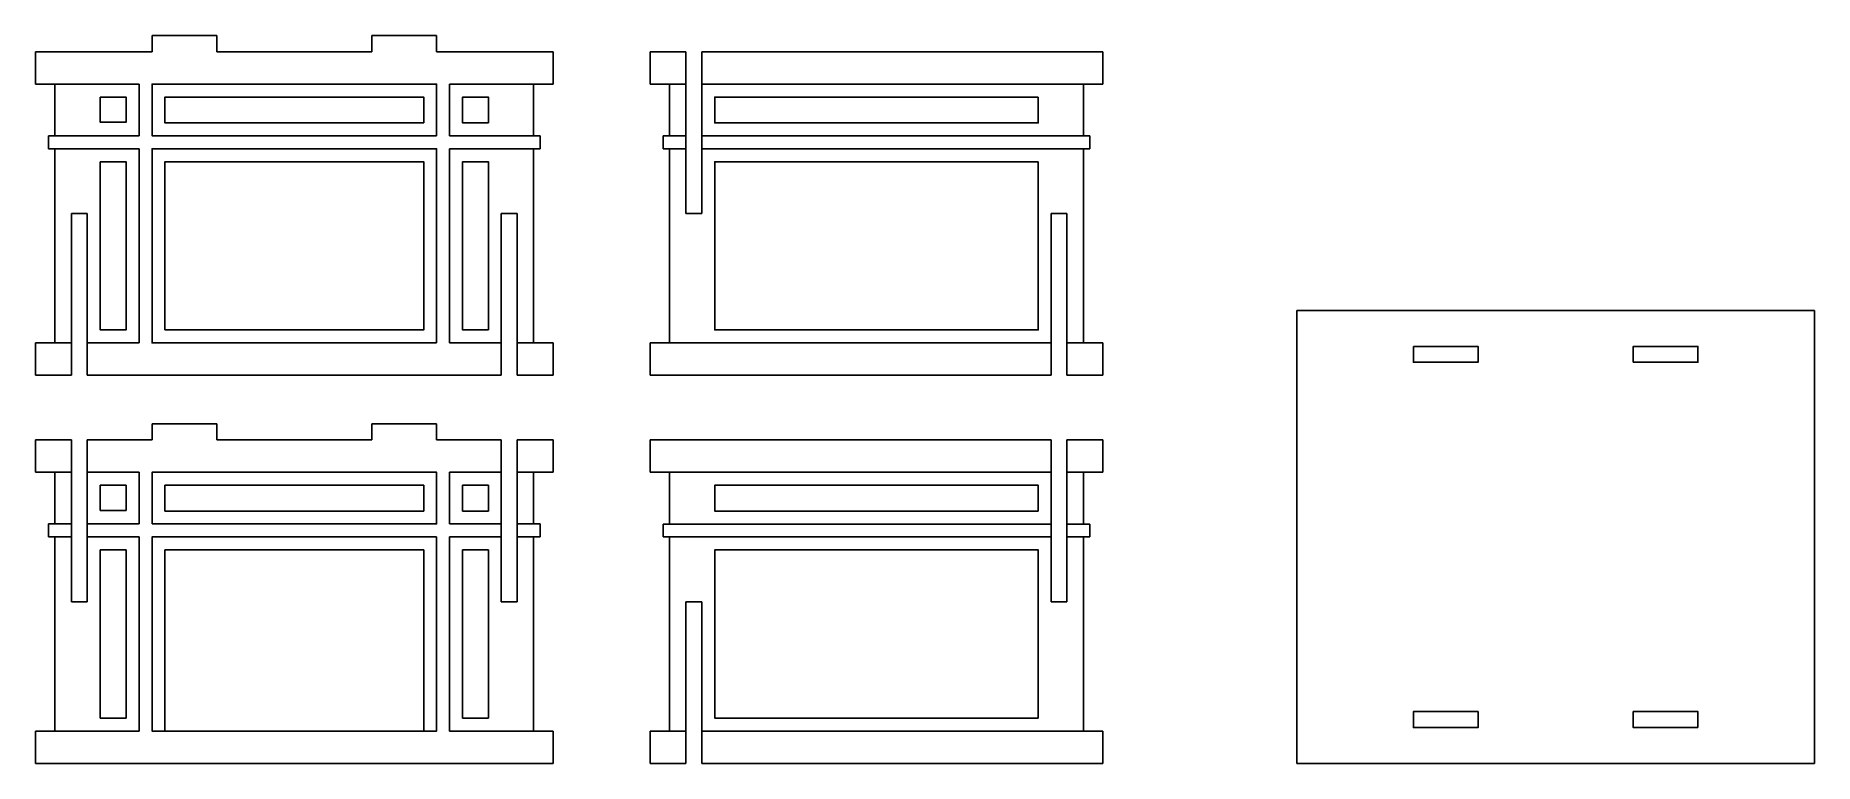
# Model space of a CAD drawing. Header units: millimetres. Extents: x -5 to 270, y 0 to 113.
import ezdxf

# ---------------------------------------------------------------- set-up
doc = ezdxf.new("R2010")
doc.units = ezdxf.units.MM
doc.layers.get('0').update_dxf_attribs({"linetype": 'CONTINUOUS'})

msp = doc.modelspace()

# ---------------------------------------------------------------- linework, layer by layer
for p, q in [((-5, 105), (-5, 110)), ((-5, 110), (13, 110)), ((13, 112.5), (23, 112.5)), ((13, 110), (13, 112.5)), ((23, 112.5), (23, 110)), ((57, 112.5), (47, 112.5)), ((47, 112.5), (47, 110)), ((57, 110), (57, 112.5)), ((57, 110), (75, 110)), ((75, 110), (75, 105)), ((13, 110), (0, 110)), ((47, 110), (23, 110)), ((23, 110), (47, 110)), ((70, 110), (57, 110)), ((90, 105), (90, 110)), ((90, 110), (95.55, 110)), ((95, 110), (95.55, 110)), ((95.55, 85), (95.55, 110)), ((98, 110), (135, 110)), ((98, 110), (160, 110)), ((98, 110), (98, 85)), ((160, 110), (160, 105)), ((11, 105), (-5, 105)), ((-2, 105), (-2, 97.01)), ((11, 97.01), (11, 105)), ((59, 97.01), (59, 105)), ((75, 105), (59, 105)), ((72, 97.01), (72, 105)), ((95.55, 105), (90, 105)), ((93, 97), (93, 105)), ((160, 105), (98, 105)), ((157, 105), (157, 97)), ((-3, 97.01), (-3, 95)), ((11, 97.01), (-3, 97.01)), ((73, 97.01), (59, 97.01)), ((73, 95), (73, 97.01)), ((92, 97), (95.55, 97)), ((92, 95), (92, 97)), ((98, 97), (158, 97)), ((158, 97), (158, 95)), ((-3, 95), (11, 95)), ((-2, 95), (-2, 65)), ((11, 65), (11, 95)), ((59, 95), (73, 95)), ((59, 65), (59, 95)), ((72, 65), (72, 95)), ((95.55, 95), (92, 95)), ((93, 65), (93, 95)), ((158, 95), (98, 95)), ((157, 95), (157, 65)), ((0.55, 60), (0.55, 85)), ((0.55, 85), (3, 85)), ((3, 85), (3, 60)), ((69.45, 85), (67, 85)), ((67, 85), (67, 60)), ((69.45, 60), (69.45, 85)), ((98, 85), (95.55, 85)), ((152, 60), (152, 85)), ((152, 85), (154.45, 85)), ((154.45, 85), (154.45, 60)), ((-2, 65), (-5, 65)), ((-5, 65), (-5, 60)), ((-2, 65), (0.55, 65)), ((11, 65), (3, 65)), ((15, 65), (55, 65)), ((67, 65), (59, 65)), ((72, 65), (69.45, 65)), ((75, 65), (72, 65)), ((75, 60), (75, 65)), ((90, 60), (90, 65)), ((90, 65), (152, 65)), ((154.45, 65), (160, 65)), ((160, 65), (160, 60)), ((-5, 60), (0.55, 60)), ((0, 60), (0.55, 60)), ((3, 60), (67, 60)), ((3, 60), (67, 60)), ((69.45, 60), (75, 60)), ((69.45, 60), (70, 60)), ((152, 60), (90, 60)), ((152, 60), (95, 60)), ((135, 60), (152, 60)), ((160, 60), (154.45, 60)), ((13, 52.5), (13, 50)), ((23, 52.5), (13, 52.5)), ((23, 50), (23, 52.5)), ((47, 52.5), (57, 52.5)), ((47, 50), (47, 52.5)), ((57, 52.5), (57, 50)), ((-5, 50), (0.55, 50)), ((-5, 45), (-5, 50)), ((0.55, 50), (0, 50)), ((0.55, 50), (0.55, 25)), ((3, 50), (13, 50)), ((3, 25), (3, 50)), ((13, 50), (3, 50)), ((23, 50), (25, 50)), ((25, 50), (44.45, 50)), ((44.45, 50), (25, 50)), ((44.45, 50), (47, 50)), ((57, 50), (67, 50)), ((67, 50), (57, 50)), ((67, 50), (67, 25)), ((69.45, 50), (75, 50)), ((70, 50), (69.45, 50)), ((69.45, 25), (69.45, 50)), ((75, 50), (75, 45)), ((90, 50), (152, 50)), ((90, 45), (90, 50)), ((95, 50), (152, 50)), ((152, 50), (135, 50)), ((152, 50), (152, 25)), ((154.45, 50), (160, 50)), ((154.45, 25), (154.45, 50)), ((160, 50), (160, 45)), ((-2, 45), (-5, 45)), ((-2, 45), (-2, 37.01)), ((-2, 45), (0.55, 45)), ((11, 45), (3, 45)), ((11, 37.01), (11, 45)), ((59, 37.01), (59, 45)), ((67, 45), (59, 45)), ((72, 45), (69.45, 45)), ((72, 37.01), (72, 45)), ((75, 45), (72, 45)), ((152, 45), (90, 45)), ((93, 37), (93, 45)), ((160, 45), (154.45, 45)), ((157, 45), (157, 37)), ((-2, 37.01), (-3, 37.01)), ((-3, 37.01), (-3, 35)), ((-2, 37.01), (0.55, 37.01)), ((11, 37.01), (3, 37.01)), ((67, 37.01), (59, 37.01)), ((72, 37.01), (69.45, 37.01)), ((73, 37.01), (72, 37.01)), ((73, 35), (73, 37.01)), ((92, 35), (92, 37)), ((92, 37), (152, 37)), ((154.45, 37), (158, 37)), ((158, 37), (158, 35)), ((-3, 35), (-2, 35)), ((-2, 35), (-2, 5)), ((-2, 35), (0.55, 35)), ((3, 35), (11, 35)), ((11, 5), (11, 35)), ((59, 5), (59, 35)), ((59, 35), (67, 35)), ((72, 35), (69.45, 35)), ((72, 35), (73, 35)), ((72, 5), (72, 35)), ((152, 35), (92, 35)), ((93, 5), (93, 35)), ((158, 35), (154.45, 35)), ((157, 35), (157, 5)), ((0.55, 25), (3, 25)), ((67, 25), (69.45, 25)), ((98, 25), (95.55, 25)), ((95.55, 25), (95.55, 0)), ((98, 0), (98, 25)), ((152, 25), (154.45, 25)), ((11, 5), (-5, 5)), ((-5, 5), (-5, 0)), ((75, 5), (59, 5)), ((75, 0), (75, 5)), ((90, 0), (90, 5)), ((90, 5), (95.55, 5)), ((98, 5), (160, 5)), ((160, 5), (160, 0)), ((-5, 0), (75, 0)), ((0, 0), (70, 0)), ((95.55, 0), (90, 0)), ((95.55, 0), (95, 0)), ((135, 0), (98, 0)), ((160, 0), (98, 0))]:
    msp.add_line(p, q)
for points in [[(57, 97.01), (57, 105), (13, 105), (13, 97.01)], [(5, 103), (9, 103), (9, 99.11), (5, 99.11)], [(55, 99), (55, 103), (15, 103), (15, 99)], [(65, 99.01), (65, 103), (61, 103), (61, 99.01)], [(150, 103), (100, 103), (100, 99), (150, 99)], [(57, 65), (57, 95), (13, 95), (13, 65)], [(5, 93), (9, 93), (9, 67), (5, 67)], [(15, 67), (15, 93), (55, 93), (55, 67)], [(65, 67), (65, 93), (61, 93), (61, 67)], [(150, 93), (100, 93), (100, 67), (150, 67)], [(190, 70), (270, 70), (270, 0), (190, 0)], [(208, 64.45), (208, 62), (218, 62), (218, 64.45)], [(242, 62), (252, 62), (252, 64.45), (242, 64.45)], [(13, 37.01), (57, 37.01), (57, 45), (13, 45)], [(9, 39.11), (5, 39.11), (5, 43), (9, 43)], [(15, 39), (55, 39), (55, 43), (15, 43)], [(65, 39.01), (65, 43), (61, 43), (61, 39.01)], [(150, 39), (150, 43), (100, 43), (100, 39)], [(5, 33), (9, 33), (9, 7), (5, 7)], [(57, 35), (13, 35), (13, 5), (57, 5)], [(15, 33), (55, 33), (55, 5), (15, 5)], [(61, 33), (61, 7), (65, 7), (65, 33)], [(150, 7), (150, 33), (100, 33), (100, 7)], [(218, 8), (208, 8), (208, 5.55), (218, 5.55)], [(252, 5.55), (252, 8), (242, 8), (242, 5.55)]]:
    msp.add_lwpolyline(points, close=True)

doc.saveas('drawing.dxf')
